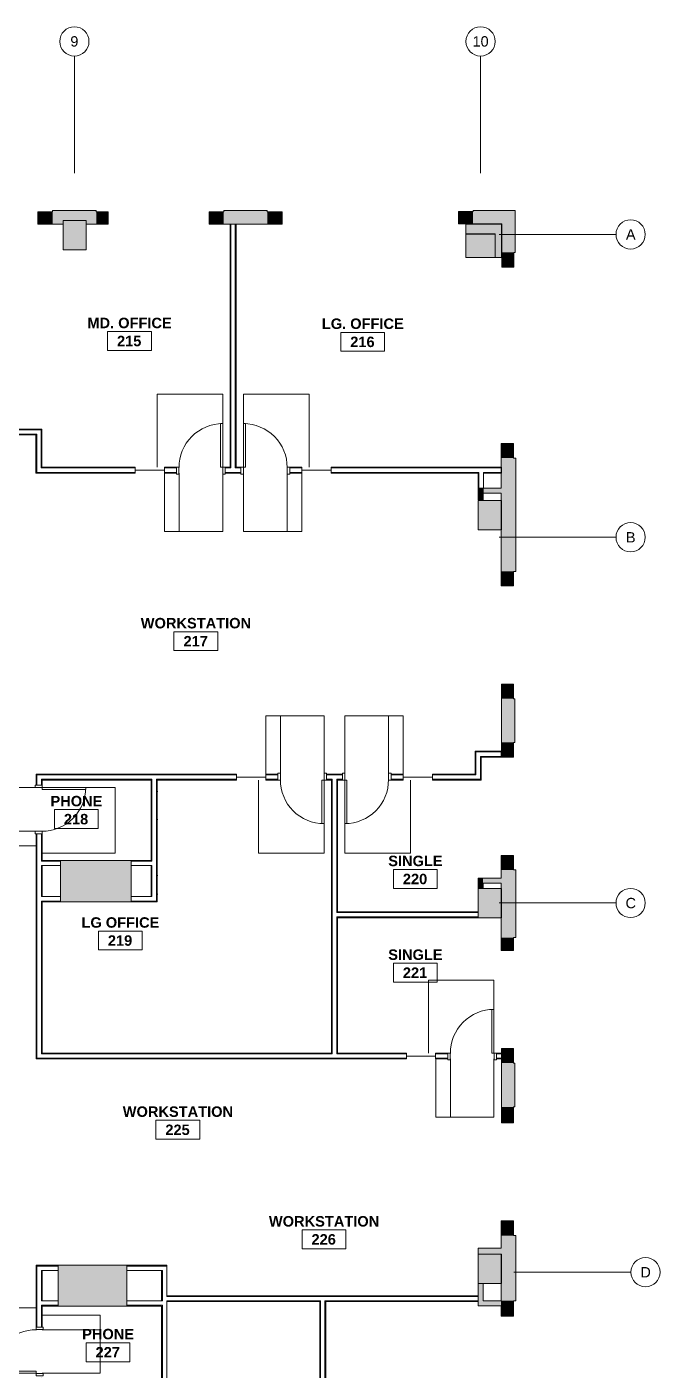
# Model space of a CAD drawing. Header units: inches. Extents: x 25331 to 28023, y 11893 to 13691.
# Drawn here: x 27503 to 28023, y 12589 to 13691 of the extents above; entities that cross this region are included whole.
import ezdxf

# ---------------------------------------------------------------- set-up
doc = ezdxf.new("R2010")
doc.units = ezdxf.units.IN
doc.header["$MEASUREMENT"] = 0
for name, color, linetype, lineweight in [('A-AREA-IDEN', 1, 'Continuous', 9), ('A-DOOR', 8, 'Continuous', 13), ('A-DOOR-FRAM', 8, 'Continuous', 20), ('A-GENM', 8, 'Continuous', 13), ('A-GLAZ', 8, 'Continuous', 13), ('A-WALL', 8, 'Continuous', 13), ('A-WALL-PATT', 8, 'Continuous', 13), ('I-WALL', 8, 'Continuous', 13), ('S-COLS', 8, 'Continuous', 13), ('S-GRID', 8, 'Continuous', 9), ('S-GRID-IDEN', 8, 'Continuous', 9)]:
    doc.layers.add(name, color=color, linetype=linetype, lineweight=lineweight)
doc.styles.add('Swis721 Lt BT', font='swissl.ttf', dxfattribs={"height": 8.514638})
doc.styles.add('Swis721 Lt BT_B', font='', dxfattribs={"height": 8.583975})
doc.styles.get('Swis721 Lt BT_B').set_extended_font_data('Swis721 Lt BT', bold=True)
pattern_1 = [(0, (0, 0), (30.72, 7.68), [1.267, -21.773, 1.267, -21.773, -122.88]), (0, (0, 0), (30.72, 7.68), [-46.08, 1.267, -44.813, 1.267, -21.773, -53.76]), (0, (0, 0), (30.72, 7.68), [-115.2, 1.267, -14.093, 1.267, -37.133]), (120, (11.52, 3.84), (-22.0110751, 22.7643004), [1.267, -21.773, 1.267, -21.773, -122.88]), (120, (11.52, 3.84), (-22.0110751, 22.7643004), [-46.08, 1.267, -44.813, 1.267, -21.773, -53.76]), (120, (11.52, 3.84), (-22.0110751, 22.7643004), [-115.2, 1.267, -14.093, 1.267, -37.133]), (240, (15.36, 19.2), (-8.7089249, -30.4443004), [1.267, -21.773, 1.267, -21.773, -122.88]), (240, (15.36, 19.2), (-8.7089249, -30.4443004), [-46.08, 1.267, -44.813, 1.267, -21.773, -53.76]), (240, (15.36, 19.2), (-8.7089249, -30.4443004), [-115.2, 1.267, -14.093, 1.267, -37.133])]

# ---------------------------------------------------------------- blocks, each defined once
blk = doc.blocks.new('Single Flush - OTJ_SOLIDFLUSH_ALUM-4900816-FIRST FLOOR CONSTRUCTION')
at = {"layer": 'A-DOOR'}
for p, q in [((16.2, 38.2), (16.2, 2.4)), ((17.9, 38.2), (16.2, 38.2)), ((17.9, 2.4), (17.9, 38.2)), ((16.2, 2.4), (17.9, 2.4))]:
    blk.add_line(p, q, dxfattribs=at)
blk.add_arc((17.9, 2.4), 35.8, 90, 180.5, dxfattribs=at)
at = {"layer": 'A-DOOR-FRAM'}
for p, q in [((-20, -3.3), (-20, 2.4)), ((-20, 2.4), (-18, 2.4)), ((-18, -3.3), (-18, 2.4)), ((18, -3.3), (18, 2.4)), ((18, 2.4), (20, 2.4)), ((20, -3.3), (20, 2.4)), ((-20, -3.3), (-18, -3.3)), ((18, -3.3), (20, -3.3))]:
    blk.add_line(p, q, dxfattribs=at)
at = {"layer": 'A-GENM'}
for p, q in [((-35.9, 62.3), (17.9, 62.3)), ((-35.9, 2.4), (-35.9, 62.3)), ((17.9, 2.4), (17.9, 62.3)), ((17.9, 2.4), (17.9, 2.4)), ((-29.9, -2.4), (-29.9, -50.2)), ((-17.9, -2.4), (-17.9, -50.2)), ((17.9, -2.4), (17.9, -2.4)), ((17.9, -2.4), (17.9, -50.2)), ((-17.9, -50.2), (-29.9, -50.2)), ((-17.9, -50.2), (17.9, -50.2))]:
    blk.add_line(p, q, dxfattribs=at)
blk = doc.blocks.new('Single Flush - OTJ_SOLIDFLUSH_ALUM-4900275-FIRST FLOOR CONSTRUCTION')
at = {"layer": 'A-DOOR'}
for p, q in [((16.2, -2.4), (17.9, -2.4)), ((16.2, -38.2), (16.2, -2.4)), ((17.9, -2.4), (17.9, -38.2)), ((17.9, -38.2), (16.2, -38.2))]:
    blk.add_line(p, q, dxfattribs=at)
blk.add_arc((17.9, -2.4), 35.8, 179.5, 270, dxfattribs=at)
at = {"layer": 'A-DOOR-FRAM'}
for p, q in [((-20, 3.3), (-20, -2.4)), ((-20, 3.3), (-18, 3.3)), ((-18, 3.3), (-18, -2.4)), ((18, 3.3), (18, -2.4)), ((18, 3.3), (20, 3.3)), ((20, 3.3), (20, -2.4)), ((-20, -2.4), (-18, -2.4)), ((18, -2.4), (20, -2.4))]:
    blk.add_line(p, q, dxfattribs=at)
at = {"layer": 'A-GENM'}
for p, q in [((-17.9, 50.2), (-29.9, 50.2)), ((-29.9, 2.4), (-29.9, 50.2)), ((-17.9, 50.2), (17.9, 50.2)), ((-17.9, 2.4), (-17.9, 50.2)), ((17.9, 2.4), (17.9, 50.2)), ((17.9, 2.4), (17.9, 2.4)), ((-35.9, -2.4), (-35.9, -62.3)), ((17.9, -2.4), (17.9, -2.4)), ((17.9, -2.4), (17.9, -62.3)), ((-35.9, -62.3), (17.9, -62.3))]:
    blk.add_line(p, q, dxfattribs=at)
blk = doc.blocks.new('Frameless opening with glazing - 24_ x 96_-4900874-FIRST FLOOR CONSTRUCTION')
at = {"layer": 'A-GLAZ'}
blk.add_line((-13.5, 0.0625), (10.5, 0.0625), dxfattribs=at)
blk = doc.blocks.new('Frameless opening with glazing - 24_ x 96_-4910012-FIRST FLOOR CONSTRUCTION')
at = {"layer": 'A-GLAZ'}
blk.add_line((-13.5, -0.0625), (10.5, -0.0625), dxfattribs=at)
blk = doc.blocks.new('Concrete-Rectangular-Column - 56_5 X 33_5-5106458-FIRST FLOOR CONSTRUCTION')
at = {"layer": 'S-COLS'}
blk.add_hatch(color=256, dxfattribs=at).paths.add_polyline_path([(-21.8, -16.7), (28.2, -16.7), (28.2, 16.8), (-28.2, 16.8), (-28.2, -16.7)], flags=0)
for p, q in [((28.2, 16.8), (-28.2, 16.8)), ((-28.2, 16.8), (-28.2, -16.7)), ((28.2, -16.7), (28.2, 16.8)), ((-28.2, -16.7), (28.2, -16.7))]:
    blk.add_line(p, q, dxfattribs=at)
blk = doc.blocks.new('Concrete-Rectangular-Column - 58_ X 34_-5105982-FIRST FLOOR CONSTRUCTION')
at = {"layer": 'S-COLS'}
blk.add_hatch(color=256, dxfattribs=at).paths.add_polyline_path([(-17, -29), (17, -29), (17, 29), (-17, 29), (-17, 15.4)], flags=0)
for p, q in [((17, 29), (-17, 29)), ((-17, 29), (-17, -29)), ((17, -29), (17, 29)), ((-17, -29), (17, -29))]:
    blk.add_line(p, q, dxfattribs=at)
blk = doc.blocks.new('Concrete-Rectangular-Column - 19 X 24-5195709-FIRST FLOOR CONSTRUCTION')
at = {"layer": 'S-COLS'}
blk.add_hatch(color=256, dxfattribs=at).paths.add_polyline_path([(-9.5, -12), (9.5, -12), (9.5, 12), (-9.5, 12)], flags=0)
for p, q in [((9.5, 12), (-9.5, 12)), ((-9.5, 12), (-9.5, -12)), ((9.5, -12), (9.5, 12)), ((-9.5, -12), (9.5, -12))]:
    blk.add_line(p, q, dxfattribs=at)
blk = doc.blocks.new('Grid - Grid Head - Circle-50561-FIRST FLOOR CONSTRUCTION')
at = {"layer": 'S-GRID-IDEN'}
blk.add_circle((0, 0), 0.125, dxfattribs=at)
blk = doc.blocks.new('Room Tag - Room Name and Number-3379422-FIRST FLOOR CONSTRUCTION')
at = {"layer": 'A-AREA-IDEN'}
for p, q in [((-0.188, -0.164), (-0.188, -0.002)), ((-0.188, -0.002), (0.187, -0.002)), ((0.187, -0.002), (-0.188, -0.002)), ((-0.188, -0.002), (-0.188, -0.164)), ((0.187, -0.002), (0.187, -0.164)), ((0.187, -0.164), (0.187, -0.002)), ((0.187, -0.164), (-0.188, -0.164)), ((-0.188, -0.164), (0.187, -0.164))]:
    blk.add_line(p, q, dxfattribs=at)

msp = doc.modelspace()

# ---------------------------------------------------------------- hatches: boundary and pattern name
at = {"layer": 'A-WALL-PATT'}
for points in [[(27523.8, 13529.2), (27523.8, 13539.2), (27511.8, 13539.2), (27511.8, 13529.2)], [(27551.5, 13529.2), (27559.6, 13529.2), (27559.6, 13540.2), (27523.8, 13540.2), (27523.8, 13529.2), (27532.5, 13529.2), (27532.5, 13532.1), (27551.5, 13532.1), (27551.5, 13531.5)], [(27559.6, 13529.2), (27569.4, 13529.2), (27569.4, 13539.2), (27559.6, 13539.2)], [(27664.3, 13529.2), (27664.3, 13539.2), (27652.3, 13539.2), (27652.3, 13529.2)], [(27670.2, 13529.2), (27700.1, 13529.2), (27700.1, 13540.2), (27664.3, 13540.2), (27664.3, 13529.2)], [(27712.3, 13529.2), (27712.3, 13539.2), (27700.1, 13539.2), (27700.1, 13529.2)], [(27869.1, 13529.4), (27869.1, 13539.4), (27857.1, 13539.4), (27857.1, 13529.4), (27863.1, 13529.4)], [(27892.6, 13529.4), (27903.6, 13529.4), (27903.6, 13540.4), (27869.1, 13540.4), (27869.1, 13529.4), (27887.1, 13529.4)], [(27887.3, 13521.2), (27892.3, 13521.2), (27892.3, 13529.2), (27863.1, 13529.2), (27863.1, 13521.2), (27887.1, 13521.2)], [(27903.6, 13505.9), (27903.6, 13529.4), (27892.6, 13529.4), (27892.6, 13505.9), (27902.6, 13505.9)], [(27887.3, 13501.8), (27892.3, 13501.8), (27892.3, 13521.2), (27887.3, 13521.2), (27887.3, 13505.9)], [(27902.6, 13493.9), (27902.6, 13505.9), (27892.6, 13505.9), (27892.6, 13493.9)], [(27902.1, 13337.2), (27902.1, 13349.2), (27892.1, 13349.2), (27892.1, 13337.2)], [(27892.1, 13244.2), (27904.1, 13244.2), (27904.1, 13337.2), (27892.1, 13337.2), (27892.1, 13329.1), (27892.3, 13329.1), (27892.1, 13329), (27892.1, 13308.4)], [(27877.3, 13302.9), (27877.3, 13312.4), (27873.3, 13312.4), (27873.3, 13302.9)], [(27877.3, 13308.4), (27892.1, 13308.4), (27892.1, 13312.4), (27877.3, 13312.4), (27877.3, 13311.4)], [(27892.3, 13232.2), (27902.1, 13232.2), (27902.1, 13244.2), (27892.1, 13244.2), (27892.1, 13232.2)], [(27902.3, 13139.7), (27902.3, 13151.7), (27892.3, 13151.7), (27892.3, 13139.7)], [(27892.3, 13103.8), (27903.3, 13103.8), (27903.3, 13139.7), (27892.3, 13139.7)], [(27892.3, 13091.7), (27902.3, 13091.7), (27902.3, 13103.8), (27892.3, 13103.8)], [(27902.1, 12999.2), (27902.1, 13011.2), (27892.1, 13011.2), (27892.1, 12999.2)], [(27892.3, 12943.7), (27904.1, 12943.7), (27904.1, 12999.2), (27892.1, 12999.2), (27892.1, 12983.9), (27892.3, 12983.9), (27892.3, 12959.9), (27892.1, 12959.9), (27892.1, 12943.7)], [(27877.3, 12983.9), (27877.3, 12992.4), (27873.3, 12992.4), (27873.3, 12983.9)], [(27877.3, 12988.4), (27892.1, 12988.4), (27892.1, 12992.4), (27877.3, 12992.4)], [(27892.1, 12933.2), (27902.1, 12933.2), (27902.1, 12943.7), (27892.1, 12943.7)], [(27892.3, 12840.7), (27902.3, 12840.7), (27902.3, 12852.7), (27892.3, 12852.7), (27892.3, 12842.1)], [(27892.3, 12804.8), (27903.3, 12804.8), (27903.3, 12840.7), (27892.3, 12840.7)], [(27892.3, 12791.8), (27902.3, 12791.8), (27902.3, 12804.8), (27892.3, 12804.8)], [(27892.1, 12699.2), (27902.1, 12699.2), (27902.1, 12711.2), (27892.1, 12711.2)], [(27892.1, 12645.7), (27904.1, 12645.7), (27904.1, 12699.2), (27892.1, 12699.2), (27892.1, 12683.9), (27892.3, 12683), (27892.3, 12659.9), (27892.1, 12659.9)], [(27873.3, 12683.9), (27892.1, 12683.9), (27892.1, 12688.9), (27873.3, 12688.9)], [(27873.2, 12641.7), (27877.2, 12641.7), (27877.2, 12659.9), (27873.2, 12659.9), (27873.2, 12645)], [(27877.2, 12641.7), (27892.1, 12641.7), (27892.1, 12645.7), (27877.2, 12645.7), (27877.2, 12645)], [(27902.1, 12633.2), (27902.1, 12645.7), (27892.1, 12645.7), (27892.1, 12633.2), (27892.3, 12633.2)]]:
    msp.add_hatch(color=256, dxfattribs=at).paths.add_polyline_path(points, flags=0)
h = msp.add_hatch(dxfattribs=at)
h.set_pattern_fill('FP2_2', color=256, style=0, pattern_type=2)
h.set_pattern_definition(pattern_1)
h.paths.add_polyline_path([(27670.2, 13329.7), (27670.2, 13529.2), (27669.6, 13529.2), (27669.6, 13329.7)], flags=0)
h = msp.add_hatch(dxfattribs=at)
h.set_pattern_fill('FP2_2', color=256, style=0, pattern_type=2)
h.set_pattern_definition(pattern_1)
h.paths.add_polyline_path([(27673.8, 13329.7), (27674.5, 13329.7), (27674.5, 13529.2), (27673.8, 13529.2), (27673.8, 13436.1)], flags=0)
h = msp.add_hatch(dxfattribs=at)
h.set_pattern_fill('FP2_2', color=256, style=0, pattern_type=2)
h.set_pattern_definition(pattern_1)
h.paths.add_polyline_path([(27283, 13360.4), (27283, 13361), (27273, 13361), (27273, 13360.4)], flags=0)
h.paths.add_polyline_path([(27484.2, 13360.4), (27514.5, 13360.4), (27514.5, 13361), (27483.6, 13361), (27483.6, 13360.4)], flags=0)
h.paths.add_polyline_path([(27194.7, 13360.4), (27249, 13360.4), (27249, 13361), (27194.1, 13361), (27194.1, 13360.4)], flags=0)
h.paths.add_polyline_path([(27190.5, 13360.4), (27190.5, 13361), (27147, 13361), (27147, 13360.4), (27189.8, 13360.4)], flags=0)
h.paths.add_polyline_path([(27480, 13360.4), (27480, 13361), (27409.9, 13361), (27409.9, 13360.4), (27479.4, 13360.4)], flags=0)
h.paths.add_polyline_path([(27385.9, 13360.4), (27385.9, 13361), (27375.9, 13361), (27375.9, 13360.4)], flags=0)
h.paths.add_polyline_path([(27010.1, 13360.4), (27020.1, 13360.4), (27020.1, 13361), (27010.1, 13361)], flags=0)
h.paths.add_polyline_path([(27331.9, 13360.4), (27335.9, 13360.4), (27335.9, 13361), (27331.2, 13361), (27331.2, 13360.4)], flags=0)
h.paths.add_polyline_path([(27068.4, 13360.4), (27073, 13360.4), (27073, 13361), (27068.4, 13361)], flags=0)
h.paths.add_polyline_path([(26943, 13360.4), (26986.1, 13360.4), (26986.1, 13361), (26943, 13361)], flags=0)
h.paths.add_polyline_path([(27113, 13360.4), (27123, 13360.4), (27123, 13361), (27113, 13361)], flags=0)
h.paths.add_polyline_path([(27327, 13360.4), (27327.6, 13360.4), (27327.6, 13361), (27323, 13361), (27323, 13360.4)], flags=0)
h.paths.add_polyline_path([(27064.7, 13360.4), (27064.7, 13361), (27060.1, 13361), (27060.1, 13360.4), (27064.1, 13360.4)], flags=0)
h = msp.add_hatch(dxfattribs=at)
h.set_pattern_fill('FP2_2', color=256, style=0, pattern_type=2)
h.set_pattern_definition(pattern_1)
h.paths.add_polyline_path([(27514.5, 13329.7), (27515.1, 13329.7), (27515.1, 13361), (27514.5, 13361), (27514.5, 13329.7)], flags=0)
h = msp.add_hatch(dxfattribs=at)
h.set_pattern_fill('FP2_2', color=256, style=0, pattern_type=2)
h.set_pattern_definition(pattern_1)
h.paths.add_polyline_path([(27179, 13356.1), (27249, 13356.1), (27249, 13356.7), (27147, 13356.7), (27147, 13356.1), (27178.3, 13356.1)], flags=0)
h.paths.add_polyline_path([(27483.6, 13356.1), (27510.2, 13356.1), (27510.2, 13356.7), (27409.9, 13356.7), (27409.9, 13356.1), (27480, 13356.1)], flags=0)
h.paths.add_polyline_path([(27331.2, 13356.1), (27335.9, 13356.1), (27335.9, 13356.7), (27323, 13356.7), (27323, 13356.1), (27327.6, 13356.1)], flags=0)
h.paths.add_polyline_path([(27273, 13356.1), (27283, 13356.1), (27283, 13356.7), (27273, 13356.7)], flags=0)
h.paths.add_polyline_path([(27385.9, 13356.1), (27385.9, 13356.7), (27375.9, 13356.7), (27375.9, 13356.1)], flags=0)
h.paths.add_polyline_path([(27113, 13356.1), (27123, 13356.1), (27123, 13356.7), (27113, 13356.7)], flags=0)
h.paths.add_polyline_path([(27073, 13356.1), (27073, 13356.7), (27060.1, 13356.7), (27060.1, 13356.1), (27069, 13356.1)], flags=0)
h.paths.add_polyline_path([(27020.1, 13356.1), (27020.1, 13356.7), (27010.1, 13356.7), (27010.1, 13356.1), (27010.2, 13356.1)], flags=0)
h.paths.add_polyline_path([(26942.4, 13356.1), (26986.1, 13356.1), (26986.1, 13356.7), (26938.7, 13356.7), (26938.8, 13356.1)], flags=0)
h = msp.add_hatch(dxfattribs=at)
h.set_pattern_fill('FP2_2', color=256, style=0, pattern_type=2)
h.set_pattern_definition(pattern_1)
h.paths.add_polyline_path([(27510.9, 13325.4), (27510.9, 13356.7), (27510.2, 13356.7), (27510.2, 13325.4)], flags=0)
h = msp.add_hatch(dxfattribs=at)
h.set_pattern_fill('FP2_2', color=256, style=0, pattern_type=2)
h.set_pattern_definition(pattern_1)
h.paths.add_polyline_path([(27873.3, 13324.8), (27873.9, 13324.8), (27873.9, 13325.4), (27752.5, 13325.4), (27752.5, 13324.8), (27797, 13324.8)], flags=0)
h.paths.add_polyline_path([(27510.2, 13324.8), (27591.6, 13324.8), (27591.6, 13325.4), (27510.2, 13325.4)], flags=0)
h.paths.add_polyline_path([(27877.6, 13324.8), (27892.1, 13324.8), (27892.1, 13325.4), (27877.6, 13325.4)], flags=0)
h.paths.add_polyline_path([(27615.6, 13324.8), (27625.6, 13324.8), (27625.6, 13325.4), (27615.6, 13325.4)], flags=0)
h.paths.add_polyline_path([(27665.6, 13324.8), (27678.5, 13324.8), (27678.5, 13325.4), (27665.6, 13325.4)], flags=0)
h.paths.add_polyline_path([(27718.5, 13324.8), (27728.5, 13324.8), (27728.5, 13325.4), (27718.5, 13325.4)], flags=0)
h = msp.add_hatch(dxfattribs=at)
h.set_pattern_fill('FP2_2', color=256, style=0, pattern_type=2)
h.set_pattern_definition(pattern_1)
h.paths.add_polyline_path([(27718.5, 13329.1), (27728.5, 13329.1), (27728.5, 13329.7), (27718.5, 13329.7)], flags=0)
h.paths.add_polyline_path([(27514.6, 13329.1), (27591.6, 13329.1), (27591.6, 13329.7), (27514.5, 13329.7), (27514.5, 13329.1)], flags=0)
h.paths.add_polyline_path([(27873.9, 13329.1), (27892.1, 13329.1), (27892.1, 13329.7), (27752.5, 13329.7), (27752.5, 13329.1), (27797, 13329.1)], flags=0)
h.paths.add_polyline_path([(27615.6, 13329.1), (27625.6, 13329.1), (27625.6, 13329.7), (27615.6, 13329.7)], flags=0)
h.paths.add_polyline_path([(27665.6, 13329.1), (27670.2, 13329.1), (27670.2, 13329.7), (27665.6, 13329.7)], flags=0)
h.paths.add_polyline_path([(27673.8, 13329.1), (27678.5, 13329.1), (27678.5, 13329.7), (27673.8, 13329.7)], flags=0)
h = msp.add_hatch(dxfattribs=at)
h.set_pattern_fill('FP2_2', color=256, style=0, pattern_type=2)
h.set_pattern_definition(pattern_1)
h.paths.add_polyline_path([(27875.1, 13096.1), (27892.2, 13096.1), (27892.2, 13096.7), (27870.8, 13096.7), (27870.8, 13096.1), (27871.4, 13096.1)], flags=0)
h = msp.add_hatch(dxfattribs=at)
h.set_pattern_fill('FP2_2', color=256, style=0, pattern_type=2)
h.set_pattern_definition(pattern_1)
h.paths.add_polyline_path([(27871.4, 13077.8), (27871.4, 13096.1), (27870.8, 13096), (27870.8, 13077.8)], flags=0)
h = msp.add_hatch(dxfattribs=at)
h.set_pattern_fill('FP2_2', color=256, style=0, pattern_type=2)
h.set_pattern_definition(pattern_1)
h.paths.add_polyline_path([(27892.2, 13091.8), (27892.2, 13092.4), (27875.1, 13092.4), (27875.1, 13091.8), (27875.7, 13091.8)], flags=0)
h = msp.add_hatch(dxfattribs=at)
h.set_pattern_fill('FP2_2', color=256, style=0, pattern_type=2)
h.set_pattern_definition(pattern_1)
h.paths.add_polyline_path([(27510.4, 13077.2), (27674.8, 13077.2), (27674.8, 13077.8), (27510.4, 13077.8)], flags=0)
h.paths.add_polyline_path([(27871.4, 13077.2), (27871.4, 13077.8), (27835.7, 13077.8), (27835.7, 13077.2)], flags=0)
h.paths.add_polyline_path([(27708.8, 13077.2), (27708.8, 13077.8), (27698.8, 13077.8), (27698.8, 13077.2)], flags=0)
h.paths.add_polyline_path([(27748.8, 13077.2), (27761.7, 13077.2), (27761.7, 13077.8), (27748.8, 13077.8)], flags=0)
h.paths.add_polyline_path([(27801.7, 13077.2), (27811.7, 13077.2), (27811.7, 13077.8), (27801.7, 13077.8)], flags=0)
h = msp.add_hatch(dxfattribs=at)
h.set_pattern_fill('FP2_2', color=256, style=0, pattern_type=2)
h.set_pattern_definition(pattern_1)
h.paths.add_polyline_path([(27511, 12844.2), (27511, 13028.9), (27510.4, 13028.9), (27510.4, 12844.2), (27511, 12844.2)], flags=0)
h.paths.add_polyline_path([(27511, 13068.9), (27511, 13077.2), (27510.4, 13077.2), (27510.4, 13068.9)], flags=0)
h = msp.add_hatch(dxfattribs=at)
h.set_pattern_fill('FP2_2', color=256, style=0, pattern_type=2)
h.set_pattern_definition(pattern_1)
h.paths.add_polyline_path([(27871.4, 13072.9), (27875.7, 13072.9), (27875.7, 13073.6), (27835.7, 13073.6), (27835.7, 13072.9)], flags=0)
h.paths.add_polyline_path([(27515.2, 13072.9), (27605.4, 13072.9), (27605.4, 13073.6), (27514.6, 13073.6), (27514.6, 13072.9)], flags=0)
h.paths.add_polyline_path([(27698.8, 13072.9), (27708.8, 13072.9), (27708.8, 13073.6), (27698.8, 13073.6)], flags=0)
h.paths.add_polyline_path([(27748.8, 13072.9), (27753.4, 13072.9), (27753.4, 13073.6), (27748.8, 13073.6)], flags=0)
h.paths.add_polyline_path([(27811.7, 13072.9), (27811.7, 13073.6), (27801.7, 13073.6), (27801.7, 13072.9)], flags=0)
h.paths.add_polyline_path([(27757.7, 13072.9), (27761.7, 13072.9), (27761.7, 13073.6), (27757.1, 13073.6), (27757.1, 13072.9)], flags=0)
h.paths.add_polyline_path([(27609.7, 13072.9), (27674.8, 13072.9), (27674.8, 13073.6), (27609, 13073.6), (27609, 13072.9)], flags=0)
h = msp.add_hatch(dxfattribs=at)
h.set_pattern_fill('FP2_2', color=256, style=0, pattern_type=2)
h.set_pattern_definition(pattern_1)
h.paths.add_polyline_path([(27514.6, 12848.4), (27515.2, 12848.4), (27515.2, 12973.7), (27514.6, 12973.7), (27514.6, 12849)], flags=0)
h.paths.add_polyline_path([(27514.6, 12977.3), (27515.2, 12977.3), (27515.2, 13002.8), (27514.6, 13002.8), (27514.6, 12977.5)], flags=0)
h.paths.add_polyline_path([(27514.6, 13006.5), (27515.2, 13006.5), (27515.2, 13028.9), (27514.6, 13028.9), (27514.6, 13006.6)], flags=0)
h.paths.add_polyline_path([(27514.6, 13068.9), (27515.2, 13068.9), (27515.2, 13072.9), (27514.6, 13072.9)], flags=0)
h = msp.add_hatch(dxfattribs=at)
h.set_pattern_fill('FP2_2', color=256, style=0, pattern_type=2)
h.set_pattern_definition(pattern_1)
h.paths.add_polyline_path([(27604.8, 12977.3), (27605.4, 12977.3), (27605.4, 13002.8), (27604.8, 13002.8)], flags=0)
h.paths.add_polyline_path([(27605.4, 13006.5), (27605.4, 13072.9), (27604.8, 13072.9), (27604.8, 13006.5), (27605, 13006.5)], flags=0)
h = msp.add_hatch(dxfattribs=at)
h.set_pattern_fill('FP2_2', color=256, style=0, pattern_type=2)
h.set_pattern_definition(pattern_1)
h.paths.add_polyline_path([(27609.1, 12973.1), (27609.7, 12973.1), (27609.7, 13072.9), (27609, 13072.9), (27609, 12973.1)], flags=0)
h = msp.add_hatch(dxfattribs=at)
h.set_pattern_fill('FP2_2', color=256, style=0, pattern_type=2)
h.set_pattern_definition(pattern_1)
h.paths.add_polyline_path([(27753.4, 12849), (27753.4, 13072.9), (27752.8, 13072.9), (27752.8, 12849)], flags=0)
h = msp.add_hatch(dxfattribs=at)
h.set_pattern_fill('FP2_2', color=256, style=0, pattern_type=2)
h.set_pattern_definition(pattern_1)
h.paths.add_polyline_path([(27757.7, 12849), (27757.7, 12960.7), (27757.1, 12960.7), (27757.1, 12849)], flags=0)
h.paths.add_polyline_path([(27757.1, 12964.3), (27757.7, 12964.3), (27757.7, 13072.9), (27757.1, 13072.9), (27757.1, 12964.9)], flags=0)
h = msp.add_hatch(dxfattribs=at)
h.set_pattern_fill('FP2_2', color=256, style=0, pattern_type=2)
h.set_pattern_definition(pattern_1)
h.paths.add_polyline_path([(27530.3, 12973.1), (27530.3, 12973.7), (27515.2, 12973.7), (27515.2, 12973.1)], flags=0)
h = msp.add_hatch(dxfattribs=at)
h.set_pattern_fill('FP2_2', color=256, style=0, pattern_type=2)
h.set_pattern_definition(pattern_1)
h.paths.add_polyline_path([(27609, 12973.1), (27609, 12973.1), (27609, 12973.7), (27588.3, 12973.7), (27588.3, 12973.1), (27605.4, 12973.1)], flags=0)
h = msp.add_hatch(dxfattribs=at)
h.set_pattern_fill('FP2_2', color=256, style=0, pattern_type=2)
h.set_pattern_definition(pattern_1)
h.paths.add_polyline_path([(27873.3, 12964.3), (27873.3, 12964.9), (27757.7, 12964.9), (27757.7, 12964.3), (27814.3, 12964.3)], flags=0)
h = msp.add_hatch(dxfattribs=at)
h.set_pattern_fill('FP2_2', color=256, style=0, pattern_type=2)
h.set_pattern_definition(pattern_1)
h.paths.add_polyline_path([(27814.3, 12960), (27873.3, 12960), (27873.3, 12960.7), (27757.7, 12960.7), (27757.7, 12960), (27797, 12960)], flags=0)
h = msp.add_hatch(dxfattribs=at)
h.set_pattern_fill('FP2_2', color=256, style=0, pattern_type=2)
h.set_pattern_definition(pattern_1)
h.paths.add_polyline_path([(27514.6, 12844.2), (27814.3, 12844.2), (27814.3, 12844.8), (27511, 12844.8), (27511, 12844.2)], flags=0)
h.paths.add_polyline_path([(27892.3, 12844.2), (27892.3, 12844.8), (27888.3, 12844.8), (27888.3, 12844.2), (27892.1, 12844.2)], flags=0)
h.paths.add_polyline_path([(27848.3, 12844.2), (27848.3, 12844.8), (27838.3, 12844.8), (27838.3, 12844.2)], flags=0)
h = msp.add_hatch(dxfattribs=at)
h.set_pattern_fill('FP2_2', color=256, style=0, pattern_type=2)
h.set_pattern_definition(pattern_1)
h.paths.add_polyline_path([(27814.3, 12848.4), (27814.3, 12849), (27757.1, 12849), (27757.1, 12848.4), (27797, 12848.4)], flags=0)
h.paths.add_polyline_path([(27605.4, 12848.4), (27753.4, 12848.4), (27753.4, 12849), (27515.2, 12849), (27515.2, 12848.4), (27588.3, 12848.4)], flags=0)
h.paths.add_polyline_path([(27892.3, 12848.4), (27892.3, 12849), (27888.3, 12849), (27888.3, 12848.4), (27892.1, 12848.4)], flags=0)
h.paths.add_polyline_path([(27848.3, 12848.4), (27848.3, 12849), (27838.3, 12849), (27838.3, 12848.4)], flags=0)
h = msp.add_hatch(dxfattribs=at)
h.set_pattern_fill('FP2_2', color=256, style=0, pattern_type=2)
h.set_pattern_definition(pattern_1)
h.paths.add_polyline_path([(27510.4, 12581), (27511, 12581), (27511, 12584.1), (27510.4, 12584.1)], flags=0)
h.paths.add_polyline_path([(27511, 12624.1), (27511, 12674.9), (27510.4, 12674.9), (27510.4, 12624.1)], flags=0)
h = msp.add_hatch(dxfattribs=at)
h.set_pattern_fill('FP2_2', color=256, style=0, pattern_type=2)
h.set_pattern_definition(pattern_1)
h.paths.add_polyline_path([(27514.6, 12674.2), (27528.3, 12674.2), (27528.3, 12674.9), (27511, 12674.9), (27511, 12674.2)], flags=0)
h = msp.add_hatch(dxfattribs=at)
h.set_pattern_fill('FP2_2', color=256, style=0, pattern_type=2)
h.set_pattern_definition(pattern_1)
h.paths.add_polyline_path([(27613.3, 12674.2), (27617.6, 12674.2), (27617.6, 12674.9), (27584.8, 12674.9), (27584.8, 12674.2)], flags=0)
h = msp.add_hatch(dxfattribs=at)
h.set_pattern_fill('FP2_2', color=256, style=0, pattern_type=2)
h.set_pattern_definition(pattern_1)
h.paths.add_polyline_path([(27515.2, 12581), (27515.2, 12584.1), (27514.6, 12584.1), (27514.6, 12581)], flags=0)
h.paths.add_polyline_path([(27515.2, 12624.1), (27515.2, 12642), (27514.6, 12642), (27514.6, 12624.1)], flags=0)
h.paths.add_polyline_path([(27515.2, 12645.6), (27515.2, 12670.6), (27514.6, 12670.6), (27514.6, 12645.6)], flags=0)
h = msp.add_hatch(dxfattribs=at)
h.set_pattern_fill('FP2_2', color=256, style=0, pattern_type=2)
h.set_pattern_definition(pattern_1)
h.paths.add_polyline_path([(27614, 12544.4), (27614, 12576.7), (27613.3, 12576.7), (27613.3, 12544.4)], flags=0)
h.paths.add_polyline_path([(27613.5, 12580.4), (27614, 12580.4), (27614, 12642), (27613.3, 12642), (27613.3, 12580.4)], flags=0)
h.paths.add_polyline_path([(27613.3, 12645.6), (27614, 12645.6), (27614, 12670.6), (27613.3, 12670.6), (27613.3, 12649.2)], flags=0)
h = msp.add_hatch(dxfattribs=at)
h.set_pattern_fill('FP2_2', color=256, style=0, pattern_type=2)
h.set_pattern_definition(pattern_1)
h.paths.add_polyline_path([(27528.3, 12641.4), (27528.3, 12642), (27515.2, 12642), (27515.2, 12641.4)], flags=0)
h = msp.add_hatch(dxfattribs=at)
h.set_pattern_fill('FP2_2', color=256, style=0, pattern_type=2)
h.set_pattern_definition(pattern_1)
h.paths.add_polyline_path([(27584.8, 12641.4), (27613.3, 12641.4), (27613.3, 12642), (27584.8, 12642)], flags=0)
h = msp.add_hatch(dxfattribs=at)
h.set_pattern_fill('FP2_2', color=256, style=0, pattern_type=2)
h.set_pattern_definition(pattern_1)
h.paths.add_polyline_path([(27747.4, 12649.2), (27873.2, 12649.2), (27873.2, 12649.8), (27617.6, 12649.8), (27617.6, 12649.2), (27743.8, 12649.2)], flags=0)
h = msp.add_hatch(dxfattribs=at)
h.set_pattern_fill('FP2_2', color=256, style=0, pattern_type=2)
h.set_pattern_definition(pattern_1)
h.paths.add_polyline_path([(27743.8, 12645), (27743.8, 12645.6), (27617.6, 12645.6), (27617.6, 12645), (27743.2, 12645)], flags=0)
h.paths.add_polyline_path([(27797, 12645), (27873.2, 12645), (27873.2, 12645.6), (27747.4, 12645.6), (27747.4, 12645), (27748.1, 12645)], flags=0)
h = msp.add_hatch(dxfattribs=at)
h.set_pattern_fill('FP2_2', color=256, style=0, pattern_type=2)
h.set_pattern_definition(pattern_1)
h.paths.add_polyline_path([(27743.8, 12337.5), (27743.8, 12440.7), (27743.2, 12440.7), (27743.2, 12337.5), (27743.8, 12337.5)], flags=0)
h.paths.add_polyline_path([(27743.2, 12444.3), (27743.8, 12444.3), (27743.8, 12645), (27743.2, 12645), (27743.2, 12444.3)], flags=0)
h = msp.add_hatch(dxfattribs=at)
h.set_pattern_fill('FP2_2', color=256, style=0, pattern_type=2)
h.set_pattern_definition(pattern_1)
h.paths.add_polyline_path([(27748.1, 12341.7), (27748, 12415), (27747.4, 12415), (27747.4, 12341.7)], flags=0)
h.paths.add_polyline_path([(27748.1, 12418.6), (27748.1, 12491.8), (27747.4, 12491.8), (27747.4, 12418.6), (27747.6, 12418.6)], flags=0)
h.paths.add_polyline_path([(27747.7, 12495.5), (27748.1, 12495.5), (27748.1, 12568.7), (27747.4, 12568.7), (27747.4, 12495.5)], flags=0)
h.paths.add_polyline_path([(27748.1, 12572.3), (27748.1, 12645), (27747.4, 12645), (27747.4, 12572.3)], flags=0)
at = {"layer": 'S-COLS'}
for points in [[(27892.1, 13278.4), (27892.1, 13302.4), (27873.3, 13302.4), (27873.3, 13278.4)], [(27892.1, 12959.9), (27892.3, 12959.9), (27892.3, 12983.9), (27873.3, 12983.9), (27873.3, 12959.9)], [(27892.1, 12659.9), (27892.3, 12659.9), (27892.3, 12683), (27892.1, 12683.9), (27873.3, 12683.9), (27873.3, 12659.9)]]:
    msp.add_hatch(color=256, dxfattribs=at).paths.add_polyline_path(points, flags=0)

# ---------------------------------------------------------------- linework, layer by layer
at = {"layer": 'A-WALL'}
for p, q in [((27523.8, 13539.2), (27511.8, 13539.2)), ((27511.8, 13539.2), (27511.8, 13529.2)), ((27559.6, 13540.2), (27523.8, 13540.2)), ((27523.8, 13540.2), (27523.8, 13539.2)), ((27559.6, 13539.2), (27559.6, 13540.2)), ((27569.4, 13539.2), (27559.6, 13539.2)), ((27569.4, 13529.2), (27569.4, 13539.2)), ((27664.3, 13539.2), (27652.3, 13539.2)), ((27652.3, 13539.2), (27652.3, 13529.2)), ((27700.1, 13540.2), (27664.3, 13540.2)), ((27664.3, 13540.2), (27664.3, 13539.2)), ((27700.1, 13539.2), (27700.1, 13540.2)), ((27712.3, 13539.2), (27700.1, 13539.2)), ((27712.3, 13529.2), (27712.3, 13539.2)), ((27869.1, 13539.4), (27857.1, 13539.4)), ((27857.1, 13539.4), (27857.1, 13529.4)), ((27903.6, 13540.4), (27869.1, 13540.4)), ((27869.1, 13540.4), (27869.1, 13539.4)), ((27903.6, 13505.9), (27903.6, 13540.4)), ((27511.8, 13529.2), (27532.5, 13529.2)), ((27551.5, 13529.2), (27569.4, 13529.2)), ((27652.3, 13529.2), (27712.3, 13529.2)), ((27670.2, 13329.1), (27670.2, 13529.2)), ((27673.8, 13329.1), (27673.8, 13529.2)), ((27857.1, 13529.4), (27892.6, 13529.4)), ((27892.3, 13529.2), (27863.1, 13529.2)), ((27863.1, 13529.2), (27863.1, 13521.2)), ((27892.3, 13521.2), (27892.3, 13529.2)), ((27892.6, 13529.4), (27892.6, 13493.9)), ((27863.1, 13521.2), (27887.3, 13521.2)), ((27902.6, 13505.9), (27903.6, 13505.9)), ((27902.6, 13493.9), (27902.6, 13505.9)), ((27892.6, 13493.9), (27902.6, 13493.9)), ((27483.6, 13360.4), (27514.5, 13360.4)), ((27514.5, 13360.4), (27514.5, 13329.1)), ((27409.9, 13356.7), (27510.9, 13356.7)), ((27510.9, 13356.7), (27510.9, 13325.4)), ((27902.1, 13349.2), (27892.1, 13349.2)), ((27892.1, 13349.2), (27892.1, 13312.4)), ((27902.1, 13337.2), (27902.1, 13349.2)), ((27904.1, 13337.2), (27902.1, 13337.2)), ((27904.1, 13244.2), (27904.1, 13337.2)), ((27510.9, 13325.4), (27591.6, 13325.4)), ((27514.5, 13329.1), (27591.6, 13329.1)), ((27615.6, 13329.1), (27625.6, 13329.1)), ((27615.6, 13325.4), (27625.6, 13325.4)), ((27665.6, 13329.1), (27670.2, 13329.1)), ((27665.6, 13325.4), (27678.5, 13325.4)), ((27673.8, 13329.1), (27678.5, 13329.1)), ((27718.5, 13329.1), (27728.5, 13329.1)), ((27718.5, 13325.4), (27728.5, 13325.4)), ((27752.5, 13329.1), (27892.3, 13329.1)), ((27752.5, 13325.4), (27873.9, 13325.4)), ((27873.9, 13325.4), (27873.9, 13312.4)), ((27877.6, 13325.4), (27892.3, 13325.4)), ((27877.6, 13324.8), (27877.6, 13325.4)), ((27873.3, 13312.4), (27873.3, 13302.9)), ((27877.6, 13312.4), (27873.3, 13312.4)), ((27873.3, 13302.9), (27877.3, 13302.9)), ((27877.3, 13302.9), (27877.3, 13312.4)), ((27877.3, 13308.4), (27892.1, 13308.4)), ((27892.1, 13312.4), (27877.6, 13312.4)), ((27892.1, 13308.4), (27892.1, 13232.2)), ((27902.1, 13232.2), (27902.1, 13244.2)), ((27902.1, 13244.2), (27904.1, 13244.2)), ((27892.1, 13232.2), (27902.1, 13232.2)), ((27892.3, 13151.7), (27892.3, 13091.7)), ((27902.3, 13151.7), (27892.3, 13151.7)), ((27902.3, 13139.7), (27902.3, 13151.7)), ((27903.3, 13139.7), (27902.3, 13139.7)), ((27903.3, 13103.8), (27903.3, 13139.7)), ((27871.4, 13077.2), (27871.4, 13096.1)), ((27871.4, 13096.1), (27892.2, 13096.1)), ((27902.3, 13103.8), (27903.3, 13103.8)), ((27902.3, 13091.7), (27902.3, 13103.8)), ((27875.1, 13073.6), (27875.1, 13092.4)), ((27875.1, 13092.4), (27892.2, 13092.4)), ((27892.3, 13091.7), (27902.3, 13091.7)), ((27511, 13077.2), (27674.8, 13077.2)), ((27511, 13068.9), (27511, 13077.2)), ((27514.6, 13073.6), (27605.4, 13073.6)), ((27514.6, 13068.9), (27514.6, 13073.6)), ((27605.4, 13006.5), (27605.4, 13073.6)), ((27609, 13073.6), (27674.8, 13073.6)), ((27609, 12973.7), (27609, 13073.6)), ((27698.8, 13077.2), (27708.8, 13077.2)), ((27698.8, 13073.6), (27708.8, 13073.6)), ((27748.8, 13077.2), (27761.7, 13077.2)), ((27748.8, 13073.6), (27753.4, 13073.6)), ((27753.4, 12848.4), (27753.4, 13073.6)), ((27757.1, 13073.6), (27761.7, 13073.6)), ((27757.1, 12964.3), (27757.1, 13073.6)), ((27801.7, 13077.2), (27811.7, 13077.2)), ((27801.7, 13073.6), (27811.7, 13073.6)), ((27835.7, 13077.2), (27871.4, 13077.2)), ((27835.7, 13073.6), (27875.1, 13073.6)), ((27511, 12844.8), (27511, 13028.9)), ((27514.6, 13006.5), (27514.6, 13028.9)), ((27514.6, 13006.5), (27530.3, 13006.5)), ((27605.4, 13006.5), (27588.3, 13006.5)), ((27902.1, 13011.2), (27892.1, 13011.2)), ((27892.1, 13011.2), (27892.1, 12992.4)), ((27902.1, 12999.2), (27902.1, 13011.2)), ((27514.6, 12977.3), (27514.6, 13002.8)), ((27515.2, 13002.8), (27514.6, 13002.8)), ((27605.4, 13002.8), (27604.8, 13002.8)), ((27605.4, 12977.3), (27605.4, 13002.8)), ((27904.1, 12999.2), (27902.1, 12999.2)), ((27904.1, 12943.7), (27904.1, 12999.2)), ((27892.1, 12992.4), (27873.3, 12992.4)), ((27873.3, 12992.4), (27873.3, 12983.9)), ((27873.3, 12983.9), (27877.3, 12983.9)), ((27877.3, 12988.4), (27892.1, 12988.4)), ((27877.3, 12983.9), (27877.3, 12988.4)), ((27892.1, 12988.4), (27892.1, 12933.2)), ((27515.2, 12977.3), (27514.6, 12977.3)), ((27514.6, 12848.4), (27514.6, 12973.7)), ((27514.6, 12973.7), (27530.3, 12973.7)), ((27588.3, 12973.7), (27609, 12973.7)), ((27605.4, 12977.3), (27604.8, 12977.3)), ((27757.1, 12964.3), (27873.3, 12964.3)), ((27757.1, 12848.4), (27757.1, 12960.7)), ((27757.1, 12960.7), (27873.3, 12960.7)), ((27902.1, 12943.7), (27904.1, 12943.7)), ((27902.1, 12933.2), (27902.1, 12943.7)), ((27892.1, 12933.2), (27902.1, 12933.2)), ((27892.3, 12852.7), (27892.3, 12791.8)), ((27902.3, 12852.7), (27892.3, 12852.7)), ((27902.3, 12840.7), (27902.3, 12852.7)), ((27814.3, 12844.8), (27511, 12844.8)), ((27753.4, 12848.4), (27514.6, 12848.4)), ((27814.3, 12848.4), (27757.1, 12848.4)), ((27848.3, 12848.4), (27838.3, 12848.4)), ((27848.3, 12844.8), (27838.3, 12844.8)), ((27892.3, 12848.4), (27888.3, 12848.4)), ((27892.3, 12844.8), (27888.3, 12844.8)), ((27903.3, 12840.7), (27902.3, 12840.7)), ((27903.3, 12804.8), (27903.3, 12840.7)), ((27902.3, 12804.8), (27903.3, 12804.8)), ((27902.3, 12791.8), (27902.3, 12804.8)), ((27892.3, 12791.8), (27902.3, 12791.8)), ((27902.1, 12711.2), (27892.1, 12711.2)), ((27892.1, 12711.2), (27892.1, 12688.9)), ((27902.1, 12699.2), (27902.1, 12711.2)), ((27904.1, 12699.2), (27902.1, 12699.2)), ((27904.1, 12645.7), (27904.1, 12699.2)), ((27892.1, 12683.9), (27892.1, 12645.7)), ((27511, 12624.1), (27511, 12674.2)), ((27528.3, 12674.2), (27511, 12674.2)), ((27514.6, 12645.6), (27514.6, 12670.6)), ((27514.6, 12670.6), (27515.2, 12670.6)), ((27584.8, 12674.2), (27617.6, 12674.2)), ((27614, 12670.6), (27613.3, 12670.6)), ((27614, 12670.6), (27614, 12645.6)), ((27873.2, 12659.9), (27873.2, 12641.7)), ((27877.2, 12659.9), (27873.2, 12659.9)), ((27877.2, 12645.7), (27877.2, 12659.9)), ((27515.2, 12645.6), (27514.6, 12645.6)), ((27514.6, 12624.1), (27514.6, 12642)), ((27514.6, 12642), (27528.3, 12642)), ((27614, 12642), (27584.8, 12642)), ((27613.3, 12645.6), (27614, 12645.6)), ((27614, 12642), (27614, 12580.4)), ((27617.6, 12649.8), (27617.6, 12649.2)), ((27617.6, 12649.2), (27873.2, 12649.2)), ((27617.6, 12645.6), (27617.6, 12645)), ((27617.6, 12645.6), (27743.8, 12645.6)), ((27743.8, 12444.3), (27743.8, 12645.6)), ((27747.4, 12645.6), (27873.2, 12645.6)), ((27747.4, 12572.3), (27747.4, 12645.6)), ((27873.2, 12641.7), (27892.1, 12641.7)), ((27892.1, 12645.7), (27877.2, 12645.7)), ((27892.1, 12641.7), (27892.1, 12633.2)), ((27902.1, 12645.7), (27904.1, 12645.7)), ((27902.1, 12633.2), (27902.1, 12645.7)), ((27892.1, 12633.2), (27902.1, 12633.2))]:
    msp.add_line(p, q, dxfattribs=at)
at = {"layer": 'I-WALL'}
for p, q in [((27669.6, 13529.2), (27669.6, 13329.7)), ((27674.5, 13529.2), (27669.6, 13529.2)), ((27674.5, 13329.7), (27674.5, 13529.2)), ((27887.3, 13521.2), (27887.3, 13501.8)), ((27892.3, 13501.8), (27892.3, 13521.2)), ((27887.3, 13501.8), (27892.3, 13501.8)), ((27515.1, 13361), (27484.2, 13361)), ((27515.1, 13329.7), (27515.1, 13361)), ((27409.9, 13356.1), (27510.2, 13356.1)), ((27510.2, 13356.1), (27510.2, 13324.8)), ((27591.6, 13329.7), (27515.1, 13329.7)), ((27591.6, 13324.8), (27591.6, 13329.7)), ((27625.6, 13329.7), (27615.6, 13329.7)), ((27615.6, 13329.7), (27615.6, 13324.8)), ((27625.6, 13324.8), (27625.6, 13329.7)), ((27669.6, 13329.7), (27665.6, 13329.7)), ((27665.6, 13329.7), (27665.6, 13324.8)), ((27678.5, 13329.7), (27674.5, 13329.7)), ((27678.5, 13324.8), (27678.5, 13329.7)), ((27728.5, 13329.7), (27718.5, 13329.7)), ((27718.5, 13329.7), (27718.5, 13324.8)), ((27728.5, 13324.8), (27728.5, 13329.7)), ((27892.3, 13329.7), (27752.5, 13329.7)), ((27752.5, 13329.7), (27752.5, 13324.8)), ((27892.3, 13324.8), (27892.3, 13329.7)), ((27510.2, 13324.8), (27591.6, 13324.8)), ((27615.6, 13324.8), (27625.6, 13324.8)), ((27665.6, 13324.8), (27678.5, 13324.8)), ((27718.5, 13324.8), (27728.5, 13324.8)), ((27752.5, 13324.8), (27873.3, 13324.8)), ((27873.3, 13324.8), (27873.3, 13312.4)), ((27877.6, 13324.8), (27892.3, 13324.8)), ((27877.6, 13312.4), (27877.6, 13324.8)), ((27870.8, 13096.7), (27870.8, 13077.8)), ((27892.2, 13096.7), (27870.8, 13096.7)), ((27892.2, 13091.8), (27892.2, 13096.7)), ((27875.7, 13072.9), (27875.7, 13091.8)), ((27875.7, 13091.8), (27892.2, 13091.8)), ((27674.8, 13077.8), (27510.4, 13077.8)), ((27510.4, 13077.8), (27510.4, 13068.9)), ((27515.2, 13072.9), (27604.8, 13072.9)), ((27515.2, 13068.9), (27515.2, 13072.9)), ((27604.8, 13072.9), (27604.8, 13007.1)), ((27609.7, 13072.9), (27674.8, 13072.9)), ((27609.7, 12973.1), (27609.7, 13072.9)), ((27674.8, 13072.9), (27674.8, 13077.8)), ((27708.8, 13077.8), (27698.8, 13077.8)), ((27698.8, 13077.8), (27698.8, 13072.9)), ((27698.8, 13072.9), (27708.8, 13072.9)), ((27708.8, 13072.9), (27708.8, 13077.8)), ((27761.7, 13077.8), (27748.8, 13077.8)), ((27748.8, 13077.8), (27748.8, 13072.9)), ((27748.8, 13072.9), (27752.8, 13072.9)), ((27752.8, 13072.9), (27752.8, 12849)), ((27757.7, 13072.9), (27761.7, 13072.9)), ((27757.7, 12964.9), (27757.7, 13072.9)), ((27761.7, 13072.9), (27761.7, 13077.8)), ((27811.7, 13077.8), (27801.7, 13077.8)), ((27801.7, 13077.8), (27801.7, 13072.9)), ((27801.7, 13072.9), (27811.7, 13072.9)), ((27811.7, 13072.9), (27811.7, 13077.8)), ((27870.8, 13077.8), (27835.7, 13077.8)), ((27835.7, 13077.8), (27835.7, 13072.9)), ((27835.7, 13072.9), (27875.7, 13072.9)), ((27510.4, 13068.9), (27515.2, 13068.9)), ((27510.4, 13028.9), (27510.4, 12844.2)), ((27515.2, 13028.9), (27510.4, 13028.9)), ((27515.2, 13007.1), (27515.2, 13028.9)), ((27530.3, 13007.1), (27515.2, 13007.1)), ((27604.8, 13007.1), (27588.3, 13007.1)), ((27515.2, 12977.3), (27515.2, 13002.8)), ((27515.2, 13002.8), (27530.3, 13002.8)), ((27588.3, 13002.8), (27604.8, 13002.8)), ((27604.8, 13002.8), (27604.8, 12977.3)), ((27530.3, 12977.3), (27515.2, 12977.3)), ((27515.2, 12849), (27515.2, 12973.1)), ((27515.2, 12973.1), (27530.3, 12973.1)), ((27604.8, 12977.3), (27588.3, 12977.3)), ((27588.3, 12973.1), (27609.7, 12973.1)), ((27873.3, 12964.9), (27757.7, 12964.9)), ((27873.3, 12960), (27873.3, 12964.9)), ((27757.7, 12849), (27757.7, 12960)), ((27757.7, 12960), (27873.3, 12960)), ((27510.4, 12844.2), (27814.3, 12844.2)), ((27752.8, 12849), (27515.2, 12849)), ((27814.3, 12849), (27757.7, 12849)), ((27814.3, 12844.2), (27814.3, 12849)), ((27848.3, 12849), (27838.3, 12849)), ((27838.3, 12849), (27838.3, 12844.2)), ((27838.3, 12844.2), (27848.3, 12844.2)), ((27848.3, 12844.2), (27848.3, 12849)), ((27892.3, 12849), (27888.3, 12849)), ((27888.3, 12849), (27888.3, 12844.2)), ((27888.3, 12844.2), (27892.3, 12844.2)), ((27892.3, 12844.2), (27892.3, 12849)), ((27892.1, 12688.9), (27873.3, 12688.9)), ((27873.3, 12688.9), (27873.3, 12683.9)), ((27510.4, 12674.9), (27510.4, 12624.1)), ((27528.3, 12674.9), (27510.4, 12674.9)), ((27617.6, 12674.9), (27584.8, 12674.9)), ((27617.6, 12649.8), (27617.6, 12674.9)), ((27873.3, 12683.9), (27892.1, 12683.9)), ((27515.2, 12645.6), (27515.2, 12670.6)), ((27515.2, 12670.6), (27528.3, 12670.6)), ((27584.8, 12670.6), (27613.3, 12670.6)), ((27613.3, 12670.6), (27613.3, 12645.6)), ((27528.3, 12645.6), (27515.2, 12645.6)), ((27613.3, 12645.6), (27584.8, 12645.6)), ((27873.2, 12649.8), (27617.6, 12649.8)), ((27617.6, 12645), (27743.2, 12645)), ((27617.6, 12548), (27617.6, 12645)), ((27743.2, 12645), (27743.2, 12445)), ((27748.1, 12645), (27873.2, 12645)), ((27748.1, 12573), (27748.1, 12645)), ((27515.2, 12624.1), (27515.2, 12641.4)), ((27515.2, 12641.4), (27528.3, 12641.4)), ((27584.8, 12641.4), (27613.3, 12641.4)), ((27613.3, 12641.4), (27613.3, 12581)), ((27510.4, 12624.1), (27515.2, 12624.1))]:
    msp.add_line(p, q, dxfattribs=at)
at = {"layer": 'S-COLS'}
for p, q in [((27892.3, 13302.4), (27873.3, 13302.4)), ((27873.3, 13302.4), (27873.3, 13278.4)), ((27892.3, 13278.4), (27892.3, 13302.4)), ((27873.3, 13278.4), (27892.3, 13278.4)), ((27892.3, 12983.9), (27873.3, 12983.9)), ((27873.3, 12983.9), (27873.3, 12959.9)), ((27892.3, 12959.9), (27892.3, 12983.9)), ((27873.3, 12959.9), (27892.3, 12959.9)), ((27892.3, 12683.9), (27873.3, 12683.9)), ((27873.3, 12683.9), (27873.3, 12659.9)), ((27892.3, 12659.9), (27892.3, 12683.9)), ((27873.3, 12659.9), (27892.3, 12659.9))]:
    msp.add_line(p, q, dxfattribs=at)
at = {"layer": 'S-GRID'}
for p, q in [((27541.7, 13667), (27541.7, 13571)), ((27875.2, 13667), (27875.2, 13571)), ((27986.4, 13520.7), (27890.4, 13520.7))]:
    msp.add_line(p, q, dxfattribs=at)

# ---------------------------------------------------------------- block references
at = {"layer": 'A-AREA-IDEN', "xscale": 95.99999999999994, "yscale": 95.99999999999994, "zscale": 95.99999999999994}
for p in [(27587, 13441.2), (27778.5, 13440.5), (27641.5, 13194.9), (27543.4, 13048.9), (27821.7, 12999.8), (27579.5, 12949.3), (27821.7, 12922.9), (27626.7, 12794), (27746.7, 12704.1), (27569.4, 12611.5)]:
    msp.add_blockref('Room Tag - Room Name and Number-3379422-FIRST FLOOR CONSTRUCTION', p, dxfattribs=at)
at = {"layer": 'A-DOOR'}
for name, p in [('Single Flush - OTJ_SOLIDFLUSH_ALUM-4900816-FIRST FLOOR CONSTRUCTION', (27645.6, 13327.2)), ('Single Flush - OTJ_SOLIDFLUSH_ALUM-4900275-FIRST FLOOR CONSTRUCTION', (27728.8, 13075.4)), ('Single Flush - OTJ_SOLIDFLUSH_ALUM-4900816-FIRST FLOOR CONSTRUCTION', (27868.3, 12846.6))]:
    msp.add_blockref(name, p, dxfattribs=at)
for name, p, rotation in [('Single Flush - OTJ_SOLIDFLUSH_ALUM-4900275-FIRST FLOOR CONSTRUCTION', (27698.5, 13327.2), 180), ('Single Flush - OTJ_SOLIDFLUSH_ALUM-4900816-FIRST FLOOR CONSTRUCTION', (27781.7, 13075.4), 180), ('Single Flush - OTJ_SOLIDFLUSH_ALUM-4900275-FIRST FLOOR CONSTRUCTION', (27512.8, 13048.9), 90), ('Single Flush - OTJ_SOLIDFLUSH_ALUM-4900275-FIRST FLOOR CONSTRUCTION', (27512.8, 12604.1), 270)]:
    msp.add_blockref(name, p, dxfattribs=dict(at, rotation=rotation))
at = {"layer": 'A-GLAZ', "rotation": 180}
for name, p in [('Frameless opening with glazing - 24_ x 96_-4910012-FIRST FLOOR CONSTRUCTION', (27602.1, 13327.2)), ('Frameless opening with glazing - 24_ x 96_-4900874-FIRST FLOOR CONSTRUCTION', (27824.8, 12846.6))]:
    msp.add_blockref(name, p, dxfattribs=at)
at = {"layer": 'A-GLAZ'}
for p in [(27742, 13327.2), (27688.3, 13075.4), (27825.2, 13075.4)]:
    msp.add_blockref('Frameless opening with glazing - 24_ x 96_-4900874-FIRST FLOOR CONSTRUCTION', p, dxfattribs=at)
at = {"layer": 'S-COLS'}
for name, p in [('Concrete-Rectangular-Column - 19 X 24-5195709-FIRST FLOOR CONSTRUCTION', (27542, 13520.1)), ('Concrete-Rectangular-Column - 56_5 X 33_5-5106458-FIRST FLOOR CONSTRUCTION', (27556.6, 12658.1))]:
    msp.add_blockref(name, p, dxfattribs=at)
for name, p, rotation in [('Concrete-Rectangular-Column - 19 X 24-5195709-FIRST FLOOR CONSTRUCTION', (27875.1, 13511.3), 270), ('Concrete-Rectangular-Column - 58_ X 34_-5105982-FIRST FLOOR CONSTRUCTION', (27559.3, 12990.1), 89.99999999999999)]:
    msp.add_blockref(name, p, dxfattribs=dict(at, rotation=rotation))
at = {"layer": 'S-GRID-IDEN', "xscale": 95.99999999999994, "yscale": 95.99999999999994, "zscale": 95.99999999999994}
for p, rotation in [((27541.7, 13679), 180), ((27875.2, 13679), 180), ((27998.4, 13520.7), 89.99999999999982), ((27998.4, 13272.2), 89.99999999999982), ((27998.4, 12972.1), 89.99999999999982), ((28010.6, 12669.2), 89.99999999999982)]:
    msp.add_blockref('Grid - Grid Head - Circle-50561-FIRST FLOOR CONSTRUCTION', p, dxfattribs=dict(at, rotation=rotation))

# ---------------------------------------------------------------- texts
at = {"layer": 'A-AREA-IDEN', "attachment_point": 2, "line_spacing_factor": 0.998538, "style": 'Swis721 Lt BT_B'}
for s, insert, char_height, width in [('MD. OFFICE', (27587, 13452.3), 8.58, 79.056), ('LG. OFFICE', (27778.5, 13451.7), 8.58, 75.708), ('215', (27586.7, 13437.5), 8.58, 23.004), ('216', (27778.2, 13436.8), 8.58, 23.004), ('WORKSTATION', (27641.5, 13206), 8.584, 99.144), ('217', (27641.3, 13191.2), 8.58, 23.004), ('PHONE', (27543.4, 13060), 8.58, 48.708), ('218', (27543.1, 13045.2), 8.58, 23.004), ('SINGLE', (27821.7, 13010.9), 8.58, 49.464), ('220', (27821.4, 12996.1), 8.58, 23.004), ('LG OFFICE', (27579.5, 12960.4), 8.58, 71.82), ('219', (27579.2, 12945.6), 8.58, 23.004), ('SINGLE', (27821.7, 12934), 8.58, 49.464), ('221', (27821.4, 12919.2), 8.58, 23.004), ('WORKSTATION', (27626.7, 12805.2), 8.584, 99.144), ('225', (27626.4, 12790.3), 8.58, 23.004), ('WORKSTATION', (27746.7, 12715.2), 8.584, 99.144), ('226', (27746.4, 12700.4), 8.58, 23.004), ('PHONE', (27569.4, 12622.7), 8.58, 48.708), ('227', (27569.1, 12607.8), 8.58, 23.004)]:
    msp.add_mtext(s, dxfattribs=dict(at, insert=insert, char_height=char_height, width=width))

# ---------------------------------------------------------------- next in the draw order: texts
at = {"layer": 'S-GRID-IDEN', "char_height": 8.51, "attachment_point": 2, "line_spacing_factor": 1.00667, "style": 'Swis721 Lt BT', "bg_fill": 3, "box_fill_scale": 1.25, "bg_fill_color": 0, "bg_fill_transparency": 0}
for s, insert, width in [('9', (27541.7, 13683.3), 7.56), ('10', (27875.2, 13683.3), 15.12), ('A', (27998.5, 13524.9), 8.748), ('B', (27998.5, 13276.4), 9.072), ('C', (27998.5, 12976.3), 9.936), ('D', (28010.7, 12673.4), 9.936)]:
    msp.add_mtext(s, dxfattribs=dict(at, insert=insert, width=width))

# ---------------------------------------------------------------- next in the draw order: linework, layer by layer
at = {"layer": 'S-GRID'}
for p, q in [((27986.4, 13272.2), (27890.4, 13272.2)), ((27986.4, 12972.1), (27890.4, 12972.1)), ((27998.6, 12669.2), (27902.6, 12669.2))]:
    msp.add_line(p, q, dxfattribs=at)

doc.saveas('drawing.dxf')
